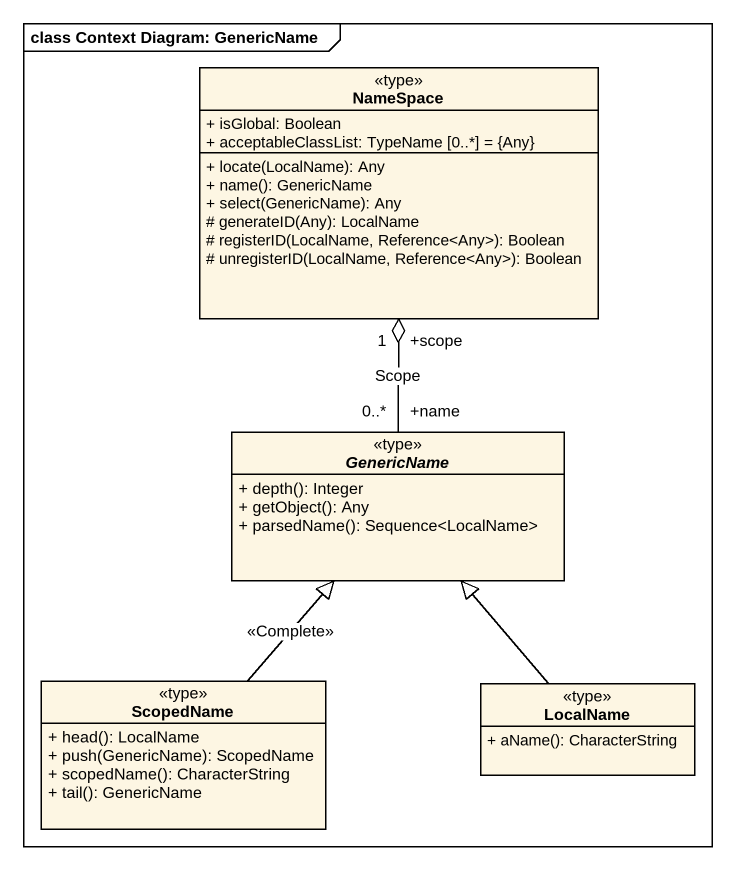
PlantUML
@startuml
mainframe class Context Diagram: GenericName
hide circle
hide empty members
skinparam classAttributeIconSize 0
class "NameSpace" as NameSpace_ <<type>> {
  + isGlobal: Boolean
  + acceptableClassList: TypeName [0..*] = {Any}
  + locate(LocalName): Any
  + name(): GenericName
  + select(GenericName): Any
  # generateID(Any): LocalName
  # registerID(LocalName, Reference<Any>): Boolean
  # unregisterID(LocalName, Reference<Any>): Boolean
}
abstract class GenericName <<type>> {
  + depth(): Integer
  + getObject(): Any
  + parsedName(): Sequence<LocalName>
}
class ScopedName <<type>> {
  + head(): LocalName
  + push(GenericName): ScopedName
  + scopedName(): CharacterString
  + tail(): GenericName
}
class LocalName <<type>> {
  + aName(): CharacterString
}
GenericName "+name\n0..*" -up-o "+scope\n1" NameSpace_ : Scope
ScopedName -up-|> GenericName : <<Complete>>
LocalName -up-|> GenericName
@enduml
